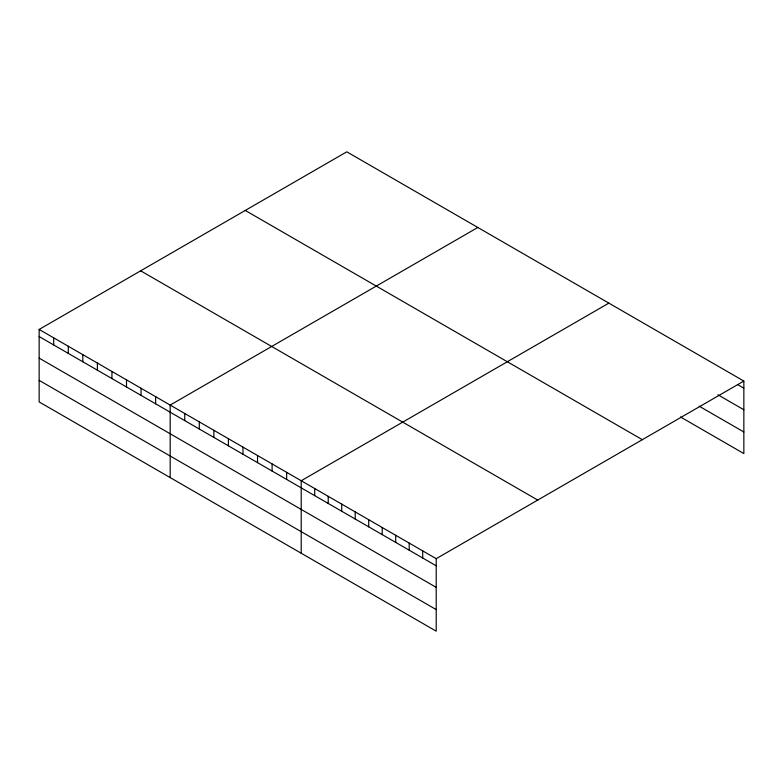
<?xml version="1.0" encoding="UTF-8"?>
<svg xmlns="http://www.w3.org/2000/svg" width="783" height="783" viewBox="0 0 783 783"><rect width="100%" height="100%" fill="white"/><g stroke="black" fill="none" stroke-linecap="round" stroke-linejoin="round"><path stroke-width="1.17" d="M39.15 329.437L436.209 558.68L436.209 631.176L39.15 401.933L39.15 329.437L346.791 151.824L743.85 381.067L743.85 453.563L680.505 416.987M477.816 227.471L170.175 405.085L170.175 477.581M608.851 303.129L301.21 480.742L301.21 553.229M436.209 558.68L743.85 381.067M737.615 384.58L743.85 388.182M717.884 394.769L743.85 409.754M699.199 406.201L743.85 431.981M245.265 210.441L642.324 439.684M140.676 270.83L537.735 500.073M39.15 336.553L436.209 565.796M39.15 358.125L436.209 587.367M39.15 380.362L436.209 609.595M422.712 550.889L422.712 557.995M409.206 543.089L409.206 550.204M395.709 535.298L395.709 542.413M382.212 527.507L382.212 534.613M368.715 519.706L368.715 526.822M355.208 511.916L355.208 519.031M341.711 504.125L341.711 511.23M328.214 496.324L328.214 503.44M314.707 488.533L314.707 495.649M286.647 472.335L286.647 479.441M272.093 463.928L272.093 471.043M257.529 455.52L257.529 462.636M242.975 447.113L242.975 454.228M228.411 438.715L228.411 445.821M213.857 430.307L213.857 437.423M199.293 421.9L199.293 429.015M184.739 413.493L184.739 420.608M155.621 396.687L155.621 403.793M141.057 388.28L141.057 395.395M126.503 379.872L126.503 386.988M111.94 371.465L111.94 378.581M97.386 363.058L97.386 370.173M82.822 354.66L82.822 361.766M68.268 346.252L68.268 353.368M53.704 337.845L53.704 344.96"/></g></svg>
